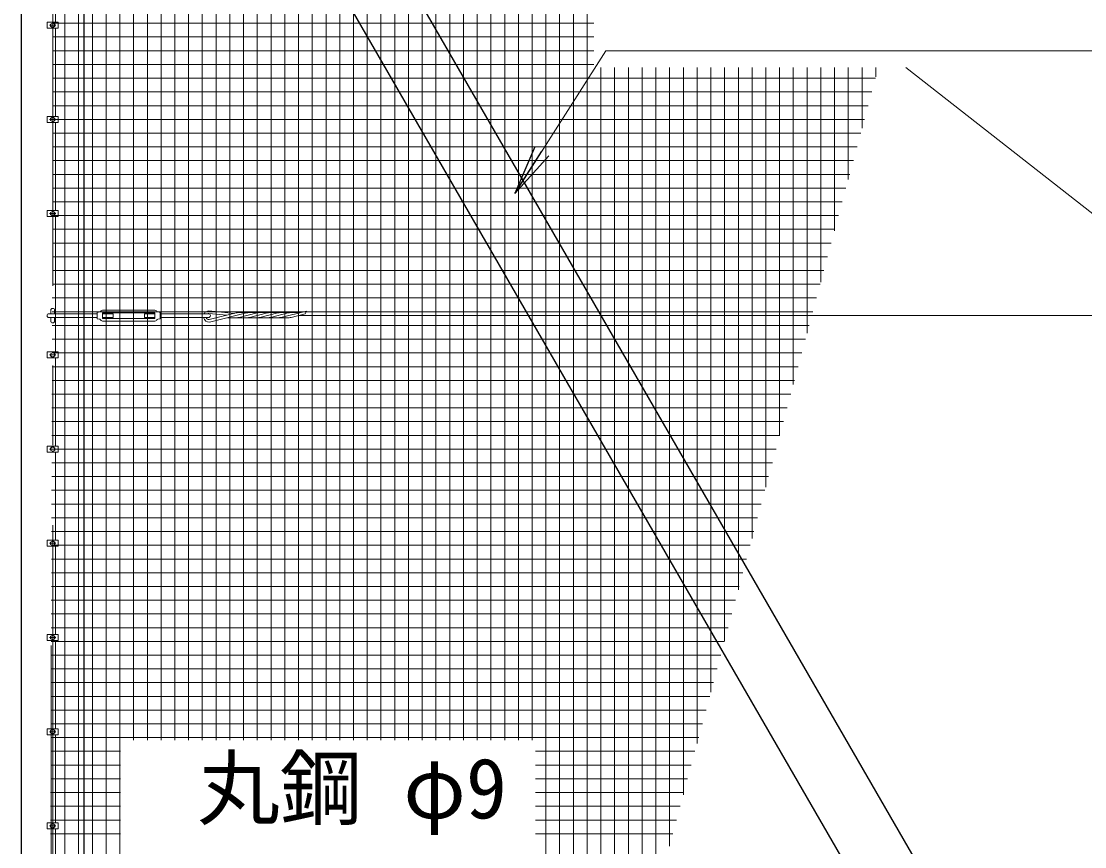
# Model space of a CAD drawing. Units: millimetres, scale not verified. Extents: x -16800 to 16800, y -11880 to 11880.
# Drawn here: x -12170 to -8785, y 1116 to 3745 of the extents above; entities that cross this region are included whole.
import ezdxf
from ezdxf.enums import TextEntityAlignment as Align

# ---------------------------------------------------------------- set-up
doc = ezdxf.new("R2010")
doc.units = ezdxf.units.MM
doc.header["$LTSCALE"] = 40
doc.linetypes.add('USER1', pattern=[50.8, 31.75, -6.35, 6.35, -6.35])
for name, color, linetype, lineweight in [('0-1_D-STR1', 1, 'Continuous', 25), ('0-2_D-BMK', 2, 'USER1', 13), ('0-3_D-STR3', 3, 'Continuous', 13), ('0-4_D-STR2', 7, 'Continuous', 13), ('0-6_D-STR-TXT', 7, 'Continuous', 13)]:
    doc.layers.add(name, color=color, linetype=linetype, lineweight=lineweight)
doc.layers.add('0-7_0', color=7, linetype='Continuous')
doc.styles.add('ＭＳ ゴシック', font='')
doc.styles.get('ＭＳ ゴシック').set_extended_font_data('MS Gothic')

# ---------------------------------------------------------------- blocks, each defined once
blk = doc.blocks.new('_Open')
at = {"layer": '0-7_0'}
blk.add_line((-40, 6.67), (0, 0), dxfattribs=at)
blk.add_lwpolyline([(-40, -6.67), (0, 0), (-40, 0)], dxfattribs=at)

msp = doc.modelspace()

# ---------------------------------------------------------------- linework, layer by layer
at = {"layer": '0-1_D-STR1'}
for p, q in [((-11778.48, 5325.82), (-7562.08, -1977.19)), ((-11905.6, 5146.01), (-7762.08, -2030.78)), ((-11970.08, -3142.48), (-11970.08, 5113.77))]:
    msp.add_line(p, q, dxfattribs=at)
msp.add_lwpolyline([(-11970.08, 5857.52), (-12170.08, 5857.52), (-12170.08, -3142.48)], dxfattribs=at)
at = {"layer": '0-2_D-BMK'}
for p, q in [((-12070.08, -3193.48), (-12070.08, 5908.52)), ((-12080.08, 3732.52), (-12060.08, 3732.52)), ((-12080.08, 3432.52), (-12060.08, 3432.52)), ((-12080.08, 3132.52), (-12060.08, 3132.52)), ((-12080.08, 2682.52), (-12060.08, 2682.52)), ((-12080.08, 2382.52), (-12060.08, 2382.52)), ((-12080.08, 2082.52), (-12060.08, 2082.52)), ((-12080.08, 1782.52), (-12060.08, 1782.52)), ((-12080.08, 1482.52), (-12060.08, 1482.52)), ((-12080.08, 1182.52), (-12060.08, 1182.52))]:
    msp.add_line(p, q, dxfattribs=at)
at = {"layer": '0-3_D-STR3'}
for p, q in [((-12061.58, 3742.02), (-12061.58, 4023.02)), ((-12087.28, 3742.02), (-12052.88, 3742.02)), ((-12087.28, 3742.02), (-12087.28, 3723.02)), ((-12076.58, 3736.27), (-12070.08, 3740.03)), ((-12076.58, 3728.77), (-12076.58, 3736.27)), ((-12070.08, 3725.02), (-12076.58, 3728.77)), ((-12070.08, 3740.03), (-12063.58, 3736.27)), ((-12063.58, 3728.77), (-12070.08, 3725.02)), ((-12063.58, 3736.27), (-12063.58, 3728.77)), ((-12052.88, 3742.02), (-12052.88, 3723.02)), ((-12087.28, 3723.02), (-12052.88, 3723.02)), ((-12061.58, 3442.02), (-12061.58, 3723.02)), ((-9353.91, 3597.42), (-2433.58, -1821.23)), ((-12087.28, 3442.02), (-12052.88, 3442.02)), ((-12087.28, 3442.02), (-12087.28, 3423.02)), ((-12087.28, 3423.02), (-12052.88, 3423.02)), ((-12076.58, 3436.27), (-12070.08, 3440.03)), ((-12076.58, 3428.77), (-12076.58, 3436.27)), ((-12070.08, 3425.02), (-12076.58, 3428.77)), ((-12070.08, 3440.03), (-12063.58, 3436.27)), ((-12063.58, 3428.77), (-12070.08, 3425.02)), ((-12063.58, 3436.27), (-12063.58, 3428.77)), ((-12061.58, 3142.02), (-12061.58, 3423.02)), ((-12052.88, 3442.02), (-12052.88, 3423.02)), ((-12087.28, 3142.02), (-12052.88, 3142.02)), ((-12087.28, 3142.02), (-12087.28, 3123.02)), ((-12087.28, 3123.02), (-12052.88, 3123.02)), ((-12076.58, 3136.27), (-12070.08, 3140.03)), ((-12076.58, 3128.77), (-12076.58, 3136.27)), ((-12070.08, 3125.02), (-12076.58, 3128.77)), ((-12070.08, 3140.03), (-12063.58, 3136.27)), ((-12063.58, 3128.77), (-12070.08, 3125.02)), ((-12063.58, 3136.27), (-12063.58, 3128.77)), ((-12061.58, 2692.02), (-12061.58, 3123.02)), ((-12052.88, 3142.02), (-12052.88, 3123.02)), ((-12082.08, 2813.52), (-11928.08, 2813.52)), ((-12076.08, 2824.52), (-12076.08, 2813.52)), ((-12064.08, 2824.52), (-12064.08, 2813.52)), ((-11928.08, 2817.52), (-11920.28, 2819.19)), ((-11928.08, 2797.52), (-11928.08, 2817.52)), ((-11911.08, 2800.02), (-11911.08, 2815.02)), ((-11911.08, 2813.52), (-11878.08, 2813.52)), ((-11909.08, 2825.52), (-11747.08, 2825.52)), ((-11909.08, 2817.02), (-11747.08, 2817.02)), ((-11778.08, 2801.52), (-11778.08, 2813.52)), ((-11778.08, 2813.52), (-11745.08, 2813.52)), ((-11745.08, 2800.02), (-11745.08, 2815.02)), ((-11728.08, 2813.52), (-11574.08, 2813.52)), ((-11573.22, 2814.88), (-11515.55, 2808.89)), ((-11573.01, 2822.9), (-11492.68, 2814.56)), ((-11571.82, 2794.94), (-11486.16, 2816.18)), ((-11570.58, 2787), (-11452.92, 2816.18)), ((-11283.17, 2817.06), (-11478.94, 2817.06)), ((-11476.93, 2801.98), (-11419.68, 2816.18)), ((-11443.7, 2801.98), (-11386.44, 2816.18)), ((-11410.46, 2801.98), (-11353.2, 2816.18)), ((-11377.22, 2801.98), (-11319.96, 2816.18)), ((-11343.98, 2801.98), (-11262.16, 2822.27)), ((-11310.74, 2801.98), (-11266.06, 2813.06)), ((-12082.08, 2801.52), (-11928.08, 2801.52)), ((-12076.08, 2801.52), (-12076.08, 2790.52)), ((-12064.08, 2801.52), (-12064.08, 2790.52)), ((-11928.08, 2797.52), (-11920.28, 2795.85)), ((-11909.08, 2798.02), (-11747.08, 2798.02)), ((-11909.08, 2789.52), (-11747.08, 2789.52)), ((-11778.08, 2801.52), (-11745.08, 2801.52)), ((-11728.08, 2797.52), (-11735.89, 2795.85)), ((-11728.08, 2801.52), (-11574.08, 2801.52)), ((-11317.02, 2801.1), (-11513.73, 2801.1)), ((-11288.4, 2807.52), (729.92, 2807.52)), ((-12087.28, 2692.02), (-12052.88, 2692.02)), ((-12087.28, 2692.02), (-12087.28, 2673.02)), ((-12076.58, 2686.27), (-12070.08, 2690.03)), ((-12076.58, 2678.77), (-12076.58, 2686.27)), ((-12070.08, 2675.02), (-12076.58, 2678.77)), ((-12070.08, 2690.03), (-12063.58, 2686.27)), ((-12063.58, 2678.77), (-12070.08, 2675.02)), ((-12063.58, 2686.27), (-12063.58, 2678.77)), ((-12052.88, 2692.02), (-12052.88, 2673.02)), ((-12087.28, 2673.02), (-12052.88, 2673.02)), ((-12061.58, 2392.02), (-12061.58, 2673.02)), ((-12087.28, 2392.02), (-12052.88, 2392.02)), ((-12087.28, 2392.02), (-12087.28, 2373.02)), ((-12087.28, 2373.02), (-12052.88, 2373.02)), ((-12076.58, 2386.27), (-12070.08, 2390.03)), ((-12076.58, 2378.77), (-12076.58, 2386.27)), ((-12070.08, 2375.02), (-12076.58, 2378.77)), ((-12070.08, 2390.03), (-12063.58, 2386.27)), ((-12063.58, 2378.77), (-12070.08, 2375.02)), ((-12063.58, 2386.27), (-12063.58, 2378.77)), ((-12061.58, 2092.02), (-12061.58, 2373.02)), ((-12052.88, 2392.02), (-12052.88, 2373.02)), ((-12087.28, 2092.02), (-12052.88, 2092.02)), ((-12087.28, 2092.02), (-12087.28, 2073.02)), ((-12087.28, 2073.02), (-12052.88, 2073.02)), ((-12076.58, 2086.27), (-12070.08, 2090.03)), ((-12076.58, 2078.77), (-12076.58, 2086.27)), ((-12070.08, 2075.02), (-12076.58, 2078.77)), ((-12070.08, 2090.03), (-12063.58, 2086.27)), ((-12063.58, 2078.77), (-12070.08, 2075.02)), ((-12063.58, 2086.27), (-12063.58, 2078.77)), ((-12061.58, 1792.02), (-12061.58, 2073.02)), ((-12052.88, 2092.02), (-12052.88, 2073.02)), ((-12087.28, 1792.02), (-12052.88, 1792.02)), ((-12087.28, 1792.02), (-12087.28, 1773.02)), ((-12087.28, 1773.02), (-12052.88, 1773.02)), ((-12076.58, 1786.27), (-12070.08, 1790.03)), ((-12076.58, 1778.77), (-12076.58, 1786.27)), ((-12070.08, 1775.02), (-12076.58, 1778.77)), ((-12070.08, 1790.03), (-12063.58, 1786.27)), ((-12063.58, 1778.77), (-12070.08, 1775.02)), ((-12063.58, 1786.27), (-12063.58, 1778.77)), ((-12061.58, 1492.02), (-12061.58, 1773.02)), ((-12052.88, 1792.02), (-12052.88, 1773.02)), ((-12087.28, 1492.02), (-12052.88, 1492.02)), ((-12087.28, 1492.02), (-12087.28, 1473.02)), ((-12076.58, 1486.27), (-12070.08, 1490.03)), ((-12070.08, 1490.03), (-12063.58, 1486.27)), ((-12052.88, 1492.02), (-12052.88, 1473.02)), ((-12087.28, 1473.02), (-12052.88, 1473.02)), ((-12076.58, 1478.77), (-12076.58, 1486.27)), ((-12070.08, 1475.02), (-12076.58, 1478.77)), ((-12063.58, 1478.77), (-12070.08, 1475.02)), ((-12063.58, 1486.27), (-12063.58, 1478.77)), ((-12061.58, 1192.02), (-12061.58, 1473.02)), ((-12087.28, 1192.02), (-12052.88, 1192.02)), ((-12087.28, 1192.02), (-12087.28, 1173.02)), ((-12076.58, 1186.27), (-12070.08, 1190.03)), ((-12076.58, 1178.77), (-12076.58, 1186.27)), ((-12070.08, 1190.03), (-12063.58, 1186.27)), ((-12063.58, 1186.27), (-12063.58, 1178.77)), ((-12052.88, 1192.02), (-12052.88, 1173.02)), ((-12087.28, 1173.02), (-12052.88, 1173.02)), ((-12070.08, 1175.02), (-12076.58, 1178.77)), ((-12063.58, 1178.77), (-12070.08, 1175.02)), ((-12061.58, 892.02), (-12061.58, 1173.02))]:
    msp.add_line(p, q, dxfattribs=at)
for points in [[(-11911.08, 2801.52), (-11878.08, 2801.52), (-11878.08, 2813.52)], [(-11728.08, 2797.52), (-11728.08, 2817.52), (-11735.89, 2819.19)]]:
    msp.add_lwpolyline(points, dxfattribs=at)
for centre in [(-12070.08, 3732.52), (-12070.08, 3432.52), (-12070.08, 3132.52), (-12070.08, 2682.52), (-12070.08, 2382.52), (-12070.08, 2082.52), (-12070.08, 1782.52), (-12070.08, 1482.52), (-12070.08, 1182.52)]:
    msp.add_circle(centre, 6.25, dxfattribs=at)
for centre, radius, start, end in [((-12082.08, 2807.52), 6, 90, 270), ((-12070.08, 2824.52), 6, 0, 180), ((-11921.12, 2823.11), 4, 282.09925, 326.11888), ((-11909.08, 2815.02), 10.5, 90, 146.11888), ((-11909.08, 2815.02), 2, 90, 180), ((-11747.08, 2815.02), 10.5, 33.88112, 90), ((-11747.08, 2815.02), 2, 0, 90), ((-11735.05, 2823.11), 4, 213.88112, 257.90075), ((-11572.21, 2804.93), 18, 92.82496, 151.48944), ((-11572.21, 2804.93), 10, 95.82544, 120.77566), ((-11574.08, 2807.52), 6, 270, 90), ((-11478.94, 2787.06), 30, 90, 103.92636), ((-11445.7, 2787.06), 30, 90, 103.92636), ((-11412.46, 2787.06), 30, 90, 103.92636), ((-11379.22, 2787.06), 30, 90, 103.92636), ((-11345.98, 2787.06), 30, 90, 103.92636), ((-11312.74, 2787.06), 30, 90, 103.92636), ((-11329.42, 2845.32), 71.11, 333.02173, 341.08588), ((-12070.08, 2790.52), 6, 180, 0), ((-11921.12, 2791.94), 4, 33.88112, 77.90075), ((-11909.08, 2800.02), 10.5, 213.88112, 270), ((-11909.08, 2800.02), 2, 180, 270), ((-11747.08, 2800.02), 2, 270, 0), ((-11747.08, 2800.02), 10.5, 270, 326.11888), ((-11735.05, 2791.94), 4, 102.09925, 146.11888), ((-11572.21, 2804.93), 18, 191.63319, 275.17572), ((-11572.21, 2804.93), 10, 199.92759, 272.18972), ((-11484.16, 2831.1), 30, 270, 283.92645), ((-11450.92, 2831.1), 30, 270, 283.92645), ((-11417.68, 2831.1), 30, 270, 283.92645), ((-11384.44, 2831.1), 30, 270, 283.92645), ((-11351.2, 2831.1), 30, 270, 283.92645), ((-11317.96, 2831.1), 30, 270, 283.92645)]:
    msp.add_arc(centre, radius, start, end, dxfattribs=at)
at = {"layer": '0-4_D-STR2'}
for p, q in [((-12031.25, -2142.48), (-12031.25, 5757.52)), ((-11987.5, -2142.48), (-11987.5, 5757.52)), ((-11943.75, -2142.48), (-11943.75, 5757.52)), ((-11900, -2142.48), (-11900, 5757.52)), ((-11856.25, -2142.48), (-11856.25, 5757.52)), ((-11812.5, 1455.04), (-11812.5, 5757.52)), ((-11768.75, 1455.04), (-11768.75, 5757.52)), ((-11725, 1455.04), (-11725, 5757.52)), ((-11681.25, 1455.04), (-11681.25, 5757.52)), ((-11637.5, 1455.04), (-11637.5, 5757.52)), ((-11593.75, 1455.04), (-11593.75, 5757.52)), ((-11550, 1455.04), (-11550, 5757.52)), ((-11506.25, 1455.04), (-11506.25, 5757.52)), ((-11462.5, 1455.04), (-11462.5, 5757.52)), ((-11418.75, 1455.04), (-11418.75, 5757.52)), ((-11375, 1455.04), (-11375, 5757.52)), ((-11331.25, 1455.04), (-11331.25, 5757.52)), ((-11287.5, 1455.04), (-11287.5, 5757.52)), ((-11243.75, 1455.04), (-11243.75, 5757.52)), ((-11200, 1455.04), (-11200, 5757.52)), ((-11156.25, 1455.04), (-11156.25, 5757.52)), ((-11112.5, 1455.04), (-11112.5, 5757.52)), ((-11068.75, 1455.04), (-11068.75, 5757.52)), ((-11025, 1455.04), (-11025, 5757.52)), ((-10981.25, 1455.04), (-10981.25, 5757.52)), ((-10937.5, 1455.04), (-10937.5, 5757.52)), ((-10893.75, 1455.04), (-10893.75, 5757.52)), ((-10850, 1455.04), (-10850, 5757.52)), ((-10806.25, 1455.04), (-10806.25, 5757.52)), ((-10762.5, 1455.04), (-10762.5, 5757.52)), ((-10718.75, 1455.04), (-10718.75, 5757.52)), ((-10675, 1455.04), (-10675, 5757.52)), ((-10631.25, 1455.04), (-10631.25, 5757.52)), ((-10587.5, 1455.04), (-10587.5, 5757.52)), ((-10543.75, 1455.04), (-10543.75, 5757.52)), ((-10500, -351.04), (-10500, 5757.52)), ((-10456.25, -187.76), (-10456.25, 5757.52)), ((-10412.5, -24.48), (-10412.5, 5757.52)), ((-10368.75, 138.79), (-10368.75, 5757.52)), ((-12068.35, 3738.75), (-10347.37, 3738.75)), ((-12068.5, 3695), (-10347.37, 3695)), ((-12068.65, 3651.25), (-10347.37, 3651.25)), ((-12068.79, 3607.5), (-10347.37, 3607.5)), ((-10325, 302.07), (-10325, 3597.42)), ((-10281.25, 465.35), (-10281.25, 3597.42)), ((-10237.5, 628.63), (-10237.5, 3597.42)), ((-10193.75, 791.9), (-10193.75, 3597.42)), ((-10150, 955.18), (-10150, 3597.42)), ((-10106.25, 1118.46), (-10106.25, 3597.42)), ((-10062.5, 1281.73), (-10062.5, 3597.42)), ((-10018.75, 1445.01), (-10018.75, 3597.42)), ((-9975, 1608.29), (-9975, 3597.42)), ((-9931.25, 1771.57), (-9931.25, 3597.42)), ((-9887.5, 1934.84), (-9887.5, 3597.42)), ((-9843.75, 2098.12), (-9843.75, 3597.42)), ((-9800, 2261.4), (-9800, 3597.42)), ((-9756.25, 2424.67), (-9756.25, 3597.42)), ((-9712.5, 2587.95), (-9712.5, 3597.42)), ((-9668.75, 2751.23), (-9668.75, 3597.42)), ((-9625, 2914.51), (-9625, 3597.42)), ((-9581.25, 3077.78), (-9581.25, 3597.42)), ((-9537.5, 3241.06), (-9537.5, 3597.42)), ((-9493.75, 3404.34), (-9493.75, 3597.42)), ((-9450, 3567.62), (-9450, 3597.42)), ((-12068.94, 3563.75), (-9451.04, 3563.75)), ((-12069.09, 3520), (-9462.76, 3520)), ((-12069.23, 3476.25), (-9474.48, 3476.25)), ((-12069.38, 3432.5), (-9486.2, 3432.5)), ((-12069.53, 3388.75), (-9497.93, 3388.75)), ((-12069.67, 3345), (-9509.65, 3345)), ((-12069.82, 3301.25), (-9521.37, 3301.25)), ((-12069.97, 3257.5), (-9533.1, 3257.5)), ((-12070.11, 3213.75), (-9544.82, 3213.75)), ((-12070.26, 3170), (-9556.54, 3170)), ((-12070.41, 3126.25), (-9568.26, 3126.25)), ((-12070.56, 3082.5), (-9579.99, 3082.5)), ((-12070.7, 3038.75), (-9591.71, 3038.75)), ((-12070.85, 2995), (-9603.43, 2995)), ((-12071, 2951.25), (-9615.15, 2951.25)), ((-12071.14, 2907.5), (-9626.88, 2907.5)), ((-12071.29, 2863.75), (-9638.6, 2863.75)), ((-12071.44, 2820), (-9650.32, 2820)), ((-12071.58, 2776.25), (-9662.05, 2776.25)), ((-12071.73, 2732.5), (-9673.77, 2732.5)), ((-12071.88, 2688.75), (-9685.49, 2688.75)), ((-12072.02, 2645), (-9697.21, 2645)), ((-12072.17, 2601.25), (-9708.94, 2601.25)), ((-12072.32, 2557.5), (-9720.66, 2557.5)), ((-12072.46, 2513.75), (-9732.38, 2513.75)), ((-12072.61, 2470), (-9744.11, 2470)), ((-12072.76, 2426.25), (-9755.83, 2426.25)), ((-12072.9, 2382.5), (-9767.55, 2382.5)), ((-12073.05, 2338.75), (-9779.27, 2338.75)), ((-12073.2, 2295), (-9791, 2295)), ((-12073.34, 2251.25), (-9802.72, 2251.25)), ((-12073.49, 2207.5), (-9814.44, 2207.5)), ((-12073.64, 2163.75), (-9826.16, 2163.75)), ((-12073.78, 2120), (-9837.89, 2120)), ((-12073.93, 2076.25), (-9849.61, 2076.25)), ((-12074.08, 2032.5), (-9861.33, 2032.5)), ((-12074.22, 1988.75), (-9873.06, 1988.75)), ((-12074.37, 1945), (-9884.78, 1945)), ((-12074.52, 1901.25), (-9896.5, 1901.25)), ((-12074.66, 1857.5), (-9908.22, 1857.5)), ((-12074.81, 1813.75), (-9919.95, 1813.75)), ((-12074.96, 1770), (-9931.67, 1770)), ((-12075, -2142.48), (-12075, 1757.32)), ((-12075.1, 1726.25), (-9943.39, 1726.25)), ((-12075.25, 1682.5), (-9955.12, 1682.5)), ((-12075.4, 1638.75), (-9966.84, 1638.75)), ((-12075.54, 1595), (-9978.56, 1595)), ((-12075.69, 1551.25), (-9990.28, 1551.25)), ((-12075.84, 1507.5), (-10002.01, 1507.5)), ((-12075.99, 1463.75), (-10013.73, 1463.75)), ((-12076.13, 1420), (-11854.35, 1420)), ((-10533.54, 1420), (-10025.45, 1420)), ((-12076.28, 1376.25), (-11854.35, 1376.25)), ((-10533.54, 1376.25), (-10037.17, 1376.25)), ((-12076.43, 1332.5), (-11854.35, 1332.5)), ((-10533.54, 1332.5), (-10048.9, 1332.5)), ((-12076.57, 1288.75), (-11854.35, 1288.75)), ((-10533.54, 1288.75), (-10060.62, 1288.75)), ((-12076.72, 1245), (-11854.35, 1245)), ((-10533.54, 1245), (-10072.34, 1245)), ((-12076.87, 1201.25), (-11854.35, 1201.25)), ((-10533.54, 1201.25), (-10084.07, 1201.25)), ((-12077.01, 1157.5), (-11854.35, 1157.5)), ((-10533.54, 1157.5), (-10095.79, 1157.5))]:
    msp.add_line(p, q, dxfattribs=at)
at = {"layer": '0-6_D-STR-TXT'}
msp.add_lwpolyline([(-6491.37, 3650.71), (-10309.28, 3650.71), (-10598.33, 3198.01)], dxfattribs=at)

# ---------------------------------------------------------------- block references
at = {"layer": '0-6_D-STR-TXT', "xscale": 4, "yscale": 4, "rotation": 237.44185}
msp.add_blockref('_Open', (-10599.41, 3196.32), dxfattribs=at)

# ---------------------------------------------------------------- texts
at = {"layer": '0-6_D-STR-TXT', "style": 'ＭＳ ゴシック'}
msp.add_text('丸鋼 φ9', height=192.4, dxfattribs=at).set_placement((-11609.52, 1148.54), align=Align.BOTTOM_LEFT)

doc.saveas('drawing.dxf')
